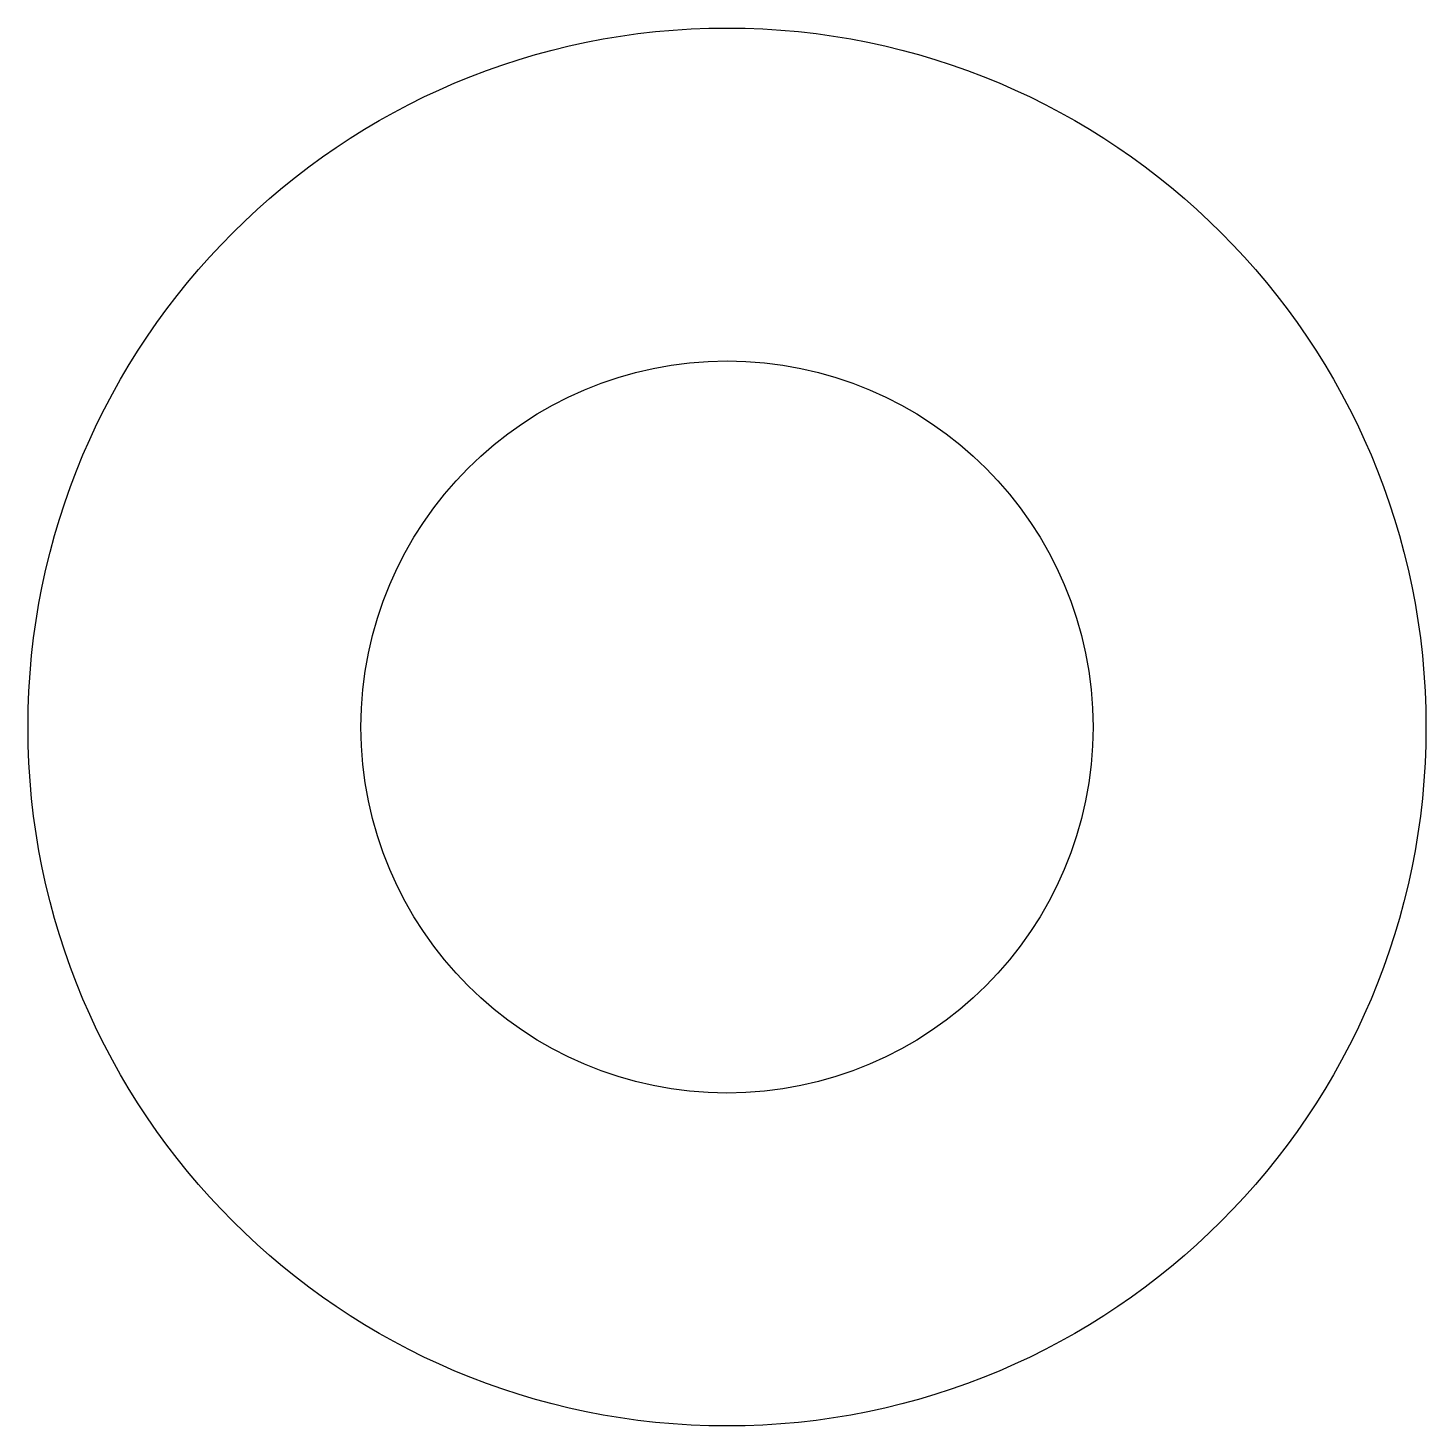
# Model space of a CAD drawing. Extents: x -0.63 to 0.63, y -0.63 to 0.63.
import ezdxf

# ---------------------------------------------------------------- set-up
doc = ezdxf.new("R2010")
doc.units = 0

msp = doc.modelspace()

# ---------------------------------------------------------------- linework, layer by layer
at = {"linetype": 'Continuous'}
for radius in [0.6275, 0.3286]:
    msp.add_circle((0, 0), radius, dxfattribs=at)

doc.saveas('drawing.dxf')
